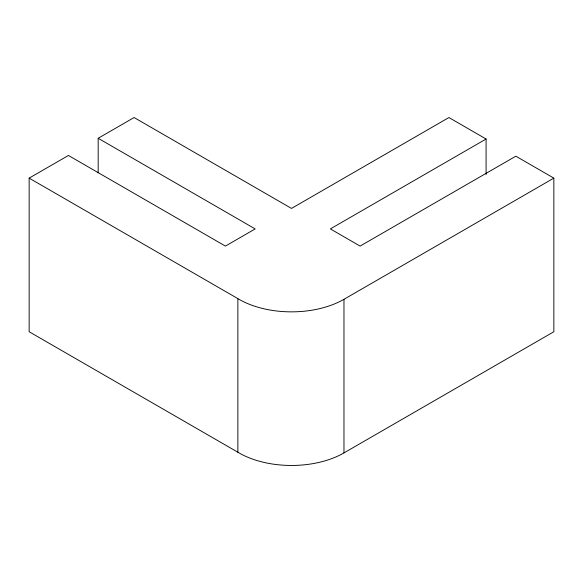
<?xml version="1.0" encoding="UTF-8"?>
<svg xmlns="http://www.w3.org/2000/svg" width="583" height="583" viewBox="0 0 583 583"><rect width="100%" height="100%" fill="white"/><g stroke="black" fill="none" stroke-linecap="round" stroke-linejoin="round"><path stroke-width="0.87" d="M486.084 174.455L486.084 139.009L330.357 228.915L360.105 246.092L515.838 156.186L553.85 178.128L553.85 331.742L343.97 452.911A74.216 42.85 0 0 1 237.871 452.233L29.15 331.742L29.15 178.128L68.422 155.457L225.417 246.092L255.165 228.915L98.177 138.28L98.177 172.816M98.177 138.28L134.09 117.54L291.5 208.423L448.91 117.54L486.084 139.009M29.15 178.128L237.871 298.627A74.216 42.85 0 0 0 343.97 299.305L553.85 178.128M343.97 299.305L343.97 452.911M237.871 298.627L237.871 452.233"/></g></svg>
